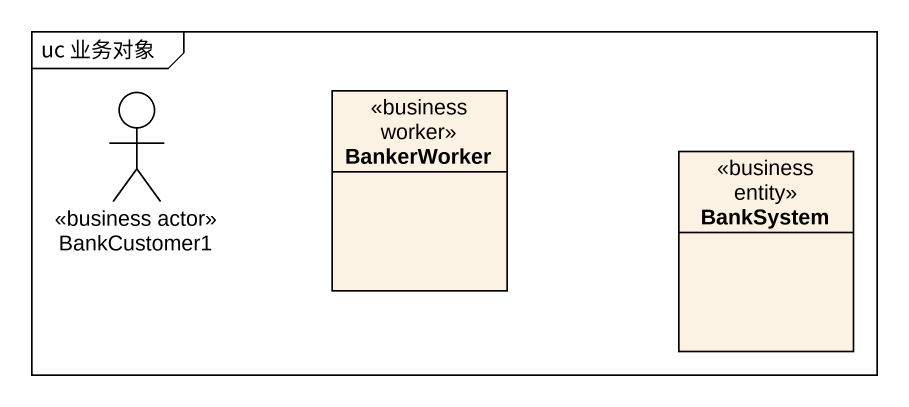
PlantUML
@startuml
mainframe uc 业务对象
allowmixing
hide circle
hide empty members
class BankerWorker <<business worker>>
actor BankCustomer1 <<business actor>>
class BankSystem <<business entity>>
@enduml
